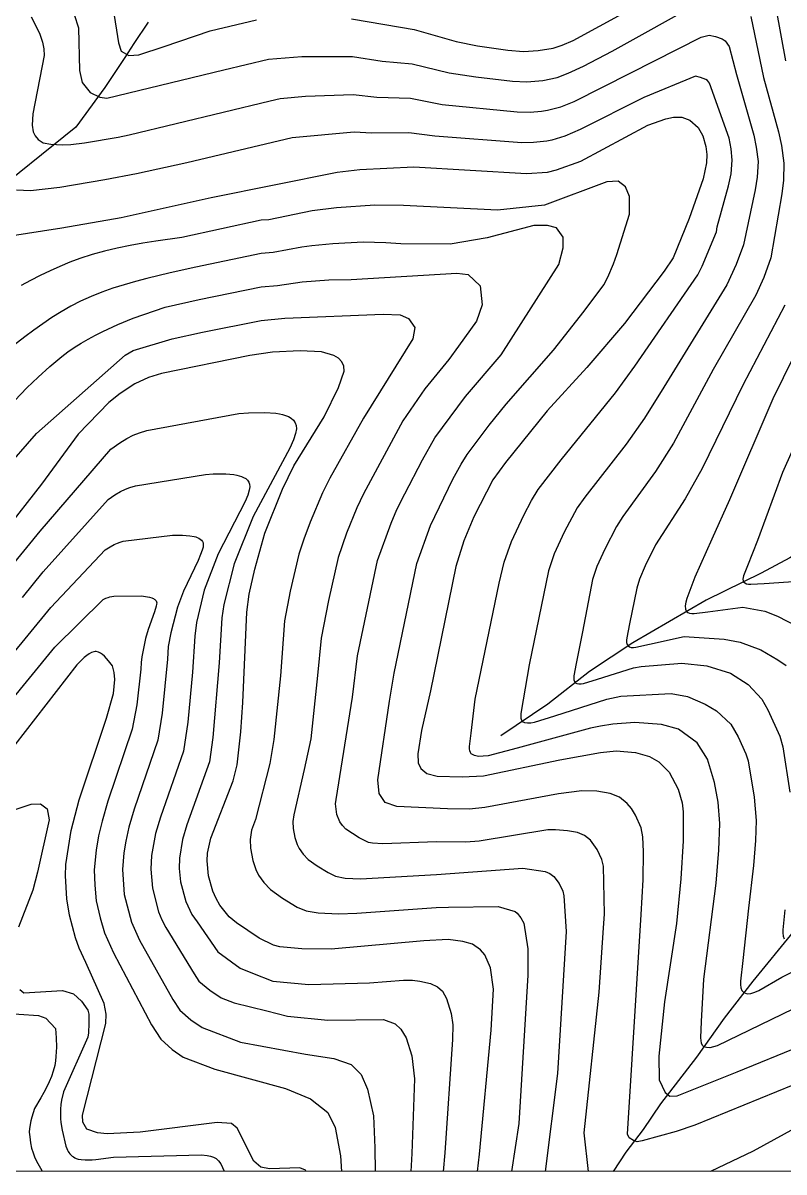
# Model space of a CAD drawing. Extents: x 197794 to 200030, y 561152 to 563931.
# Drawn here: x 198684.9 to 198874.4, y 561152.4 to 561438.2 of the extents above; entities that cross this region are included whole.
import ezdxf

# ---------------------------------------------------------------- set-up
doc = ezdxf.new("R2010")
doc.units = 0
for name, color, linetype in [('E0022112', 5, 'CONTINUOUS'), ('F0017111', 30, 'CONTINUOUS'), ('F0017114', 7, 'CONTINUOUS'), ('H0017334', 7, 'CONTINUOUS')]:
    doc.layers.add(name, color=color, linetype=linetype)

msp = doc.modelspace()

# ---------------------------------------------------------------- linework, layer by layer
at = {"layer": 'E0022112', "flags": 128}
for points in [[(198716.11, 561438.42), (198712.5, 561433.09), (198710.31, 561429.64), (198705.29, 561422.12), (198698.07, 561412.24), (198675.34, 561394.057)], [(198922.29, 561338.83), (198909.45, 561328.35), (198885.7, 561311.67), (198875.85, 561305.17), (198868.71, 561301.31), (198854.98, 561294.66), (198836.74, 561284.03), (198825.93, 561276.85), (198815.58, 561268.73), (198803.89, 561260.91)], [(198876.68, 561212.14), (198866.57, 561199.9), (198859.43, 561190.68), (198852.58, 561180.94), (198843.59, 561169.36), (198839.32, 561162.98), (198835.01, 561157.36), (198831.829, 561152.549)]]:
    msp.add_lwpolyline(points, dxfattribs=at)
at = {"layer": 'F0017111'}
for points, elevation in [([(198871.15, 561448.35), (198874.77, 561428.79)], 430), ([(198697.66, 561440.34), (198698.77, 561436.95), (198699.02, 561426.36), (198699.64, 561423.38), (198701.68, 561420.88), (198704.04, 561419.78), (198705.76, 561419.46), (198734.91, 561426.54), (198746.01, 561429.18), (198754.35, 561429.82), (198766.92, 561429.84), (198774.34, 561428.67), (198781.83, 561428.01), (198790.99, 561425.76), (198797.63, 561424.81), (198806.79, 561423.75), (198810.35, 561423.57), (198814.33, 561423.91), (198817.86, 561424.65), (198820.64, 561425.68), (198824.43, 561427.46), (198831.58, 561431.17), (198853.82, 561443.53)], 435), ([(198707.36, 561441.61), (198708.74, 561433.26), (198709.37, 561431.22), (198711.25, 561430.13), (198713.76, 561430.28), (198720.03, 561432.32), (198731.51, 561436.23), (198743.06, 561438.96)], 430), ([(198686.97, 561439.71), (198689.02, 561435.63), (198689.79, 561433.42), (198690.15, 561431.74), (198690.16, 561430.09), (198687.37, 561415.6), (198687.21, 561412.81), (198687.49, 561411.15), (198687.93, 561410.15), (198688.73, 561409.19), (198689.99, 561408.42), (198691.89, 561408.06), (198694.64, 561407.88), (198696.81, 561407.97), (198700.2, 561408.41), (198708.63, 561409.78), (198711.39, 561410.36), (198746.45, 561418.8), (198748.97, 561419.4), (198755.22, 561419.95), (198767.13, 561420.43), (198773.04, 561419.72), (198781.4, 561419.46), (198789.23, 561417.92), (198807.95, 561416.08), (198811.2, 561416.01), (198813.97, 561416.26), (198815.47, 561416.48), (198818.83, 561417.35), (198822.14, 561418.68), (198836.26, 561425.81), (198853.71, 561434.66), (198855.77, 561435.16), (198857.27, 561434.87), (198858.96, 561434.27), (198859.69, 561433.79), (198860.68, 561432.36), (198862.5, 561425.37), (198866.84, 561410.33), (198867.47, 561407.31), (198867.92, 561403.71), (198867.71, 561399.85), (198867.2, 561396.72), (198864.32, 561383.02), (198862.44, 561378.12), (198860.12, 561373.04), (198844.45, 561347.63), (198839.63, 561339.93), (198835.06, 561333.46), (198824.8, 561320.29), (198822.91, 561317.56), (198819.66, 561311.55), (198817.14, 561306.12), (198815.7, 561301.92), (198810.9, 561278.55), (198809.4, 561269.82), (198808.85, 561266.4), (198808.82, 561265.84), (198808.85, 561265.28), (198809.02, 561264.81), (198809.22, 561264.48), (198809.78, 561264.24), (198810.52, 561264.08), (198811.37, 561264.15), (198812.24, 561264.25), (198817.31, 561265.88), (198830.24, 561270.03), (198833.73, 561270.73), (198846.29, 561271.44), (198850.32, 561270.66), (198854.74, 561268.79), (198857.59, 561267.12), (198861.13, 561263.78), (198862.99, 561260.64), (198864.89, 561256.4), (198865.41, 561254.65), (198866.92, 561245.61), (198867.45, 561239.81), (198867.29, 561234.81), (198866.79, 561228.63), (198865.54, 561218), (198864.1, 561204.97), (198863.57, 561199.87), (198863.55, 561199.04), (198863.64, 561198.21), (198863.9, 561197.54), (198864.37, 561197.06), (198865.19, 561196.75), (198866.11, 561196.79), (198867.13, 561197.12), (198868.1, 561197.58), (198873.85, 561200.86), (198888.98, 561208.33)], 440), ([(198766.71, 561439.26), (198778.91, 561437.18), (198782.27, 561436.56), (198792.75, 561433.61), (198798.1, 561432.55), (198805.63, 561431.43), (198809.5, 561431.12), (198813.2, 561431.33), (198816.89, 561431.96), (198819.14, 561432.69), (198821.85, 561433.85), (198835, 561440.95)], 430), ([(198866.08, 561439.77), (198869.29, 561424.63), (198872.98, 561411.09), (198873.7, 561407.73), (198874.35, 561403.34), (198874.24, 561399.06), (198873.86, 561395.72), (198871.12, 561379.76), (198869.3, 561374.86), (198867.35, 561370.51), (198856.77, 561351.97), (198846.82, 561333.64), (198842.41, 561326.65), (198834.23, 561315.47), (198832.63, 561312.98), (198829.73, 561307.35), (198827.77, 561303.01), (198826.72, 561299.78), (198824.18, 561286.78), (198822.64, 561278.9), (198822.08, 561275.82), (198822.04, 561275.31), (198822.05, 561274.8), (198822.2, 561274.38), (198822.38, 561274.07), (198822.76, 561273.9), (198823.27, 561273.79), (198823.86, 561273.84), (198824.46, 561273.9), (198827.95, 561275), (198836.87, 561277.81), (198838.78, 561278.17), (198848.95, 561278.92), (198855.13, 561278.33), (198861.03, 561276.47), (198865.45, 561273.62), (198868.84, 561269.97), (198870.32, 561267.34), (198873.33, 561260.78), (198874.1, 561258.16), (198875.82, 561246.84)], 435), ([(198876.54, 561192.92), (198863.03, 561186.33), (198857.74, 561183.76), (198856.81, 561183.51), (198855.88, 561183.29), (198855.04, 561183.35), (198854.4, 561183.53), (198854.11, 561183.89), (198853.85, 561184.42), (198853.74, 561185.07), (198853.69, 561185.74), (198853.86, 561189.86), (198854.44, 561200.37), (198857.48, 561224.2), (198858.15, 561232.44), (198858.36, 561239.11), (198858.01, 561244.37), (198857.07, 561249.3), (198855.33, 561255.05), (198852.78, 561259.17), (198848.06, 561262.51), (198843.84, 561263.69), (198837.26, 561264.18), (198831.73, 561263.77), (198828.69, 561263.29), (198826.23, 561262.8), (198807.9, 561257.83), (198800.73, 561255.89), (198799.51, 561255.81), (198798.3, 561255.75), (198797.28, 561256.03), (198796.53, 561256.4), (198796.32, 561256.71), (198796.13, 561257.15), (198796.08, 561257.68), (198796.08, 561258.23), (198796.45, 561261.54), (198797.49, 561270), (198803.44, 561298.83), (198804.68, 561304.06), (198806.52, 561309.24), (198809.6, 561315.74), (198811.52, 561319.4), (198813.18, 561322.14), (198818.86, 561329.53), (198832.43, 561346.22), (198837.21, 561352.8), (198852.88, 561375.57), (198854, 561377.68), (198857.52, 561386.28), (198857.74, 561387.51), (198860.55, 561397.71), (198861.17, 561400.65), (198861.5, 561404.08), (198861.25, 561406.88), (198860.7, 561409.56), (198855.78, 561423.21), (198855.28, 561423.92), (198854.92, 561424.16), (198853.58, 561424.63), (198852.34, 561424.95), (198839.5, 561419.68), (198823.64, 561411.68), (198819.8, 561410.04), (198816.6, 561409.06), (198815.3, 561408.81), (198812.04, 561408.46), (198809.11, 561408.4), (198787.47, 561410.08), (198780.96, 561410.91), (198771.74, 561410.78), (198767.34, 561411.01), (198751.93, 561409.62), (198725.75, 561403.39), (198713.15, 561400.67), (198705.29, 561399.14), (198694.06, 561397.3), (198686.81, 561396.48), (198683.32, 561396.59)], 445), ([(198880.61, 561175.68), (198852.14, 561164.05), (198847.54, 561162.49), (198839.09, 561160.12), (198837.82, 561159.9), (198836.87, 561160.24), (198835.79, 561160.88), (198835.4, 561161.78), (198838.8, 561216.46), (198839.32, 561225.03), (198839.39, 561232.01), (198839.26, 561235.8), (198838.78, 561238.04), (198837.39, 561241.19), (198836.38, 561242.8), (198835.36, 561244.04), (198833.39, 561245.61), (198831.06, 561246.53), (198827.73, 561247.1), (198824.06, 561247.24), (198818.27, 561246.48), (198799.89, 561243.05), (198796.05, 561242.64), (198790.57, 561242.7), (198777.99, 561243.31), (198775.1, 561244.33), (198773.57, 561246.54), (198773.23, 561249.93), (198776.2, 561269.48), (198777.3, 561276.46), (198782.93, 561303.76), (198786.35, 561313.24), (198791.96, 561324.72), (198793.97, 561328.47), (198795.47, 561330.88), (198801.01, 561338.14), (198805.22, 561343.37), (198816.95, 561356.81), (198824.63, 561366.52), (198829.48, 561373.04), (198830.53, 561375), (198831.94, 561378.27), (198832.79, 561380.58), (198835.87, 561390.68), (198835.87, 561395.06), (198834.93, 561397.41), (198833.05, 561398.82), (198830.23, 561398.66), (198814.72, 561392.87), (198803.08, 561391.6), (198779.63, 561392.83), (198772.54, 561392.87), (198762.96, 561392.22), (198756.88, 561391.49), (198746.16, 561389.27), (198744.19, 561389.13), (198724.498, 561384.853), (198718.016, 561383.921), (198714.791, 561383.408), (198711.585, 561382.837), (198708.406, 561382.189), (198705.258, 561381.447), (198702.149, 561380.589), (198699.085, 561379.599), (198696.582, 561378.666), (198694.109, 561377.641), (198691.664, 561376.538), (198689.24, 561375.369), (198686.834, 561374.148), (198684.441, 561372.887)], 455), ([(198825.69, 561152.55), (198824.618, 561162.142), (198828.374, 561197.151), (198829.42, 561213.15), (198829.64, 561216.53), (198829.41, 561228.45), (198829.05, 561230.14), (198827.87, 561232.65), (198826.22, 561234.95), (198824.74, 561236.13), (198822.99, 561236.82), (198820.49, 561237.24), (198817.49, 561237.52), (198815.57, 561237.49), (198798.48, 561234.72), (198795.18, 561234.47), (198787.89, 561234.52), (198774.48, 561234.04), (198771.92, 561234.17), (198770.92, 561234.36), (198768.6, 561235.51), (198765.26, 561237.68), (198764.43, 561238.57), (198763.77, 561239.47), (198763.04, 561241.3), (198762.71, 561243.94), (198762.9, 561245.06), (198766.98, 561270.51), (198768.21, 561280.81), (198773.16, 561304.52), (198776.58, 561313.78), (198778, 561317.14), (198779.99, 561321.06), (198784.39, 561329.5), (198787.48, 561335.04), (198795.1, 561345.3), (198803.92, 561355.66), (198818.33, 561378.16), (198819.42, 561382.23), (198819.42, 561384.89), (198817.7, 561387.24), (198815.51, 561387.86), (198812.06, 561387.86), (198800.47, 561384.73), (198791.23, 561383.17), (198778.95, 561383.26), (198775.24, 561383.51), (198769.59, 561383.65), (198762.02, 561383.27), (198756.81, 561382.75), (198754.35, 561382.44), (198747.24, 561381.08), (198744.19, 561380.83), (198727.95, 561377.46), (198721.538, 561376.032), (198715.79, 561374.632), (198712.937, 561373.887), (198710.111, 561373.088), (198707.319, 561372.217), (198704.571, 561371.256), (198701.875, 561370.187), (198699.239, 561368.991), (198696.823, 561367.742), (198694.461, 561366.381), (198692.145, 561364.925), (198689.867, 561363.39), (198687.62, 561361.79), (198685.395, 561360.143), (198680.985, 561356.77)], 460), ([(198679.937, 561341.124), (198685.865, 561347.414), (198688.707, 561350.102), (198691.596, 561352.719), (198693.073, 561353.98), (198694.578, 561355.196), (198696.119, 561356.359), (198697.7, 561357.461), (198699.417, 561358.55), (198701.179, 561359.571), (198702.98, 561360.532), (198704.813, 561361.445), (198708.552, 561363.163), (198712.342, 561364.802), (198720.31, 561367.53), (198728.78, 561369.4), (198744.19, 561372.53), (198748.32, 561372.89), (198754.44, 561373.84), (198761.08, 561374.32), (198766.64, 561374.42), (198792.92, 561375.94), (198795.74, 561375.62), (198798.72, 561372.81), (198799.19, 561368.11), (198797.78, 561364.04), (198793.3, 561357.77), (198790.89, 561354.51), (198784.97, 561347.22), (198779.49, 561339.2), (198769.65, 561321.04), (198768.04, 561317.57), (198765.47, 561311.26), (198763.39, 561305.28), (198760.96, 561294.55), (198759.12, 561285.17), (198758.27, 561275.89), (198756.58, 561260.12), (198754.88, 561252.48), (198752.36, 561241.22), (198752.07, 561239.54), (198752.14, 561237.87), (198752.58, 561235.59), (198753.15, 561233.89), (198753.67, 561232.84), (198754.65, 561231.48), (198755.91, 561230.16), (198758.14, 561228.55), (198760.9, 561226.9), (198762.75, 561226.02), (198765.15, 561225.51), (198768.98, 561225.32), (198787.84, 561226.36), (198809.39, 561227.95), (198814.92, 561227.1), (198816.09, 561226.65), (198817.07, 561225.86), (198818.36, 561224.12), (198819.32, 561222.23), (198819.56, 561221.11), (198820.13, 561212.22), (198817.956, 561176.896), (198814.918, 561152.551)], 465), ([(198874.59, 561367.98), (198864.13, 561348.07), (198854.01, 561327.35), (198849.76, 561319.83), (198842.35, 561308.4), (198839.79, 561303.16), (198838.39, 561299.89), (198837.74, 561297.65), (198835.89, 561288.72), (198835.21, 561285.22), (198835.17, 561284.64), (198835.18, 561284.07), (198835.34, 561283.58), (198835.54, 561283.23), (198835.88, 561283.05), (198836.35, 561282.89), (198836.92, 561282.89), (198837.49, 561282.91), (198840.88, 561283.66), (198849.55, 561285.59), (198859.46, 561284.91), (198863.48, 561284.22), (198868.59, 561282.26), (198872.82, 561279.82), (198874.91, 561278.37)], 430), ([(198679.927, 561326.451), (198688.255, 561336.095), (198710.352, 561355.578), (198712.37, 561356.69), (198722.02, 561359.67), (198729.6, 561361.33), (198744.2, 561364.23), (198750.13, 561364.79), (198774.6, 561365.76), (198778.83, 561365.61), (198780.86, 561364.67), (198782.43, 561362.47), (198781.96, 561359.66), (198769.68, 561339.92), (198761.3, 561324.94), (198759.49, 561321.36), (198756.4, 561314.01), (198754.82, 561309.82), (198753.63, 561306.04), (198751.44, 561296.88), (198750.03, 561289.52), (198749.04, 561275.82), (198747.4, 561259.95), (198746.39, 561254.01), (198742.77, 561240.06), (198741.82, 561237.39), (198741.44, 561235.14), (198741.53, 561232.91), (198742.11, 561229.88), (198742.87, 561227.6), (198743.56, 561226.21), (198744.87, 561224.4), (198746.55, 561222.64), (198749.53, 561220.49), (198753.21, 561218.28), (198755.43, 561217.32), (198758.38, 561216.85), (198763.49, 561216.6), (198768.06, 561216.75), (198787.78, 561218.2), (198790.82, 561218.3), (198803.21, 561218.4), (198807.43, 561217.16), (198807.92, 561216.77), (198808.84, 561215.58), (198809.59, 561214.32), (198810.63, 561207.92), (198810.58, 561201.33), (198808.361, 561164.457), (198806.536, 561152.552)], 470), ([(198681.85, 561302.746), (198689.179, 561311.828), (198706.803, 561332.159), (198708.997, 561333.743), (198710.791, 561334.85), (198712.376, 561335.664), (198713.893, 561336.289), (198715.749, 561336.851), (198738.626, 561341.049), (198741.053, 561341.235), (198745.152, 561341.295), (198747.85, 561341.125), (198748.752, 561340.998), (198749.536, 561340.824), (198750.286, 561340.588), (198751.005, 561340.282), (198751.668, 561339.889), (198752.237, 561339.386), (198752.672, 561338.775), (198752.936, 561338.066), (198752.987, 561337.208), (198752.786, 561336.079), (198752.277, 561334.533), (198751.386, 561332.424), (198742.188, 561315.417), (198737.479, 561303.696), (198734.96, 561293.512), (198734.405, 561290.199), (198733.721, 561279.063), (198732.215, 561260.439), (198731.33, 561254.39), (198725.73, 561238.71), (198724.61, 561235.08), (198723.85, 561230.48), (198723.84, 561227.85), (198724.11, 561224.53), (198725.44, 561219.66), (198726.96, 561216.41), (198728.27, 561214.6), (198733.39, 561207.12), (198739, 561203.13), (198742.06, 561201.84), (198747.13, 561199.88), (198756.05, 561199.07), (198771.16, 561199.45), (198779.65, 561200.14), (198781.88, 561200.14), (198783.74, 561199.9), (198786.37, 561199.25), (198788.11, 561198.42), (198789.35, 561197.38), (198790.36, 561195.59), (198791.53, 561191.85), (198791.91, 561188.99), (198791.88, 561185.33), (198789.95, 561157.127), (198789.555, 561152.555)], 480), ([(198876.38, 561331.76), (198873.99, 561326.38), (198867.79, 561309.5), (198865.28, 561303.17), (198864.32, 561300.68), (198864.21, 561300.26), (198864.15, 561299.83), (198864.2, 561299.46), (198864.3, 561299.17), (198864.6, 561298.95), (198865.02, 561298.73), (198865.55, 561298.65), (198866.09, 561298.58), (198869.4, 561298.79), (198877.85, 561299.34)], 420), ([(198684.809, 561295.291), (198689.976, 561301.663), (198706.1, 561319.645), (198707.805, 561320.827), (198709.189, 561321.644), (198710.406, 561322.238), (198711.564, 561322.689), (198712.958, 561323.084), (198730.397, 561325.927), (198732.254, 561326.034), (198735.381, 561326.017), (198737.449, 561325.846), (198738.139, 561325.736), (198738.736, 561325.594), (198739.306, 561325.407), (198739.853, 561325.167), (198740.359, 561324.861), (198740.796, 561324.475), (198741.134, 561324.007), (198741.344, 561323.464), (198741.397, 561322.812), (198741.264, 561321.957), (198740.907, 561320.786), (198740.27, 561319.186), (198733.518, 561306.119), (198730.021, 561297.078), (198728.139, 561289.063), (198727.669, 561285.643), (198727.147, 561276.719), (198725.935, 561264.286), (198724.92, 561257.11), (198719.17, 561240.68), (198717.94, 561236.6), (198716.95, 561231.13), (198716.77, 561227.75), (198717.13, 561222.98), (198718.69, 561217.08), (198719.53, 561215.15), (198720.46, 561213.23), (198727.52, 561201.67), (198728.69, 561199.89), (198731.47, 561197.66), (198734.26, 561195.74), (198737.49, 561194.46), (198745.65, 561192.47), (198750.74, 561191.17), (198760.81, 561190.19), (198774.66, 561190.3), (198777.59, 561189.22), (198779, 561187.92), (198780.29, 561185.76), (198781.7, 561181.32), (198782.35, 561175.58), (198781.712, 561156.979), (198781.439, 561152.556)], 485), ([(198681.349, 561279.975), (198691.842, 561292.825), (198705.386, 561307.133), (198706.606, 561307.914), (198707.583, 561308.44), (198708.415, 561308.812), (198709.125, 561309.073), (198709.863, 561309.267), (198722.153, 561310.81), (198724.6, 561310.809), (198726.422, 561310.659), (198727.525, 561310.477), (198727.935, 561310.367), (198728.324, 561310.227), (198728.699, 561310.053), (198729.049, 561309.836), (198729.353, 561309.565), (198729.593, 561309.24), (198729.75, 561308.865), (198729.805, 561308.419), (198729.74, 561307.837), (198729.533, 561307.042), (198729.15, 561305.952), (198728.543, 561304.492), (198724.845, 561296.83), (198723.417, 561292.916), (198721.706, 561286.508), (198721.093, 561283.071), (198720.909, 561279.926), (198719.608, 561266.497), (198718.5, 561259.83), (198712.62, 561242.64), (198711.27, 561238.13), (198710.5, 561234.71), (198710.06, 561231.79), (198709.7, 561227.64), (198710.15, 561221.42), (198711.94, 561214.5), (198713.97, 561210.06), (198722.22, 561195.33), (198723.98, 561192.66), (198726.74, 561190.27), (198729.52, 561188.35), (198739.05, 561184.72), (198755.28, 561181.73), (198762.31, 561180.64), (198766.64, 561179.13), (198769.13, 561176.64), (198770.65, 561172.96), (198772.17, 561166.36), (198772.539, 561158.41), (198772.564, 561152.557)], 490), ([(198680.978, 561268.467), (198692.836, 561282.919), (198704.866, 561294.761), (198705.557, 561295.091), (198706.103, 561295.301), (198706.573, 561295.439), (198707.017, 561295.532), (198707.559, 561295.596), (198714.401, 561295.703), (198714.898, 561295.643), (198716.39, 561295.367), (198716.972, 561295.205), (198717.19, 561295.123), (198717.397, 561295.026), (198717.598, 561294.912), (198717.785, 561294.776), (198717.949, 561294.614), (198718.081, 561294.424), (198718.171, 561294.209), (198718.211, 561293.954), (198718.195, 561293.622), (198718.115, 561293.166), (198717.698, 561291.701), (198716.074, 561287.317), (198715.441, 561285.124), (198714.524, 561280.564), (198714.378, 561279.13), (198714.297, 561277.45), (198713.3, 561268.58), (198712.09, 561262.55), (198706.06, 561244.61), (198704.6, 561239.65), (198703.73, 561236.03), (198703.17, 561232.44), (198702.63, 561227.54), (198702.77, 561223.78), (198703.17, 561219.87), (198704.13, 561215.58), (198705.19, 561211.92), (198707.47, 561206.89), (198716.93, 561188.99), (198719.27, 561185.43), (198722.02, 561182.88), (198724.79, 561180.96), (198732.67, 561177.99), (198750.3, 561173.18), (198756.47, 561170.58), (198760.8, 561167.22), (198762.64, 561163.44), (198763.94, 561156.4), (198764.177, 561152.558)], 495), ([(198681.712, 561242.114), (198687.001, 561243.925), (198689.323, 561243.988), (198690.951, 561242.759), (198691.424, 561239.998), (198688.576, 561226.938), (198687.347, 561222.504), (198683.845, 561213.332)], 505), ([(198874.53, 561217.63), (198874.06, 561212.66), (198874.05, 561211.85), (198874.14, 561211.05), (198874.4, 561210.4)], 435), ([(198684.127, 561197.813), (198685.13, 561196.935), (198694.758, 561197.555), (198697.47, 561196.706), (198699.477, 561194.909), (198701.055, 561192.658), (198701.348, 561191.657), (198701.311, 561189.341), (198701.203, 561187.046), (198701.1, 561185.913), (198694.987, 561172.315), (198694.491, 561170.227), (198694.342, 561169.176), (198694.255, 561167.992), (198694.27, 561165.669), (198694.351, 561164.722), (198694.667, 561162.76), (198695.613, 561158.859), (198695.817, 561158.243), (198695.991, 561157.86), (198696.174, 561157.524), (198696.372, 561157.204), (198696.591, 561156.906), (198696.851, 561156.629), (198697.155, 561156.374), (198697.483, 561156.146), (198697.817, 561155.943), (198698.172, 561155.76), (198698.649, 561155.602), (198699.409, 561155.484), (198700.412, 561155.415), (198702.152, 561155.404), (198703.023, 561155.479), (198707.417, 561156.099), (198729.342, 561156.625), (198730.811, 561156.535), (198731.628, 561156.374), (198732.365, 561156.117), (198733.04, 561155.725), (198733.624, 561155.18), (198734.148, 561154.409), (198735.015, 561152.562)], 505), ([(198678.873, 561191.965), (198688.807, 561191.329), (198690.616, 561190.648), (198693.056, 561188.111), (198693.183, 561185.767), (198693.235, 561183.44), (198693.21, 561182.289), (198693.137, 561181.148), (198693.008, 561180.021), (198692.814, 561178.91), (198692.46, 561177.511), (198691.999, 561176.138), (198691.445, 561174.787), (198690.815, 561173.454), (198690.123, 561172.135), (198689.385, 561170.827), (198687.832, 561168.23), (198687.088, 561166.06), (198686.863, 561165.123), (198686.531, 561163.25), (198686.501, 561162.324), (198686.59, 561161.117), (198686.79, 561159.685), (198687.073, 561158.329), (198687.42, 561157.175), (198687.827, 561156.135), (198688.321, 561155.088), (198689.635, 561152.799), (198689.793, 561152.568)], 510), ([(198895.852, 561173.546), (198866.712, 561157.557), (198856.081, 561152.546)], 460)]:
    msp.add_lwpolyline(points, dxfattribs=dict(at, elevation=elevation))
at = {"layer": 'F0017114'}
for points, elevation in [([(198681.26, 561385.19), (198694.57, 561387.21), (198709.35, 561389.78), (198731.81, 561394.82), (198763.11, 561401.09), (198768.76, 561401.74), (198782.2, 561402.45), (198810.27, 561400.73), (198815.51, 561401.09), (198817.74, 561401.63), (198823.81, 561403.84), (198840.5, 561412.74), (198844.96, 561414.36), (198846.82, 561414.78), (198848.91, 561414.73), (198850.88, 561414.05), (198852.98, 561412.18), (198854.18, 561410.13), (198854.93, 561407.46), (198855.12, 561405.46), (198855.03, 561403.44), (198854.24, 561399.44), (198850.72, 561389.54), (198846.74, 561379.74), (198844.56, 561376.46), (198834.63, 561363.43), (198825.31, 561352.49), (198815.41, 561341.7), (198805.03, 561328.88), (198801.89, 561324.55), (198797.17, 561315.32), (198794.63, 561309.39), (198792.7, 561303.01), (198786.39, 561272.1), (198784.1, 561262.24), (198783.18, 561256.4), (198783.3, 561254.15), (198783.98, 561252.73), (198785.47, 561251.49), (198788, 561250.84), (198794.22, 561250.7), (198799.6, 561250.91), (198818.57, 561254.93), (198828.72, 561256.76), (198832.55, 561257.16), (198837.39, 561256.74), (198840.87, 561255.74), (198843.22, 561254.44), (198845.79, 561251.81), (198848.02, 561247.63), (198848.99, 561244.26), (198849.23, 561242.02), (198849.3, 561234.8), (198848.71, 561225.35), (198847.63, 561214.2), (198844.63, 561194.75), (198843.22, 561181.18), (198843.29, 561175.31), (198844.8, 561172.14), (198845.94, 561171.29), (198847.75, 561171.38), (198862.71, 561177.32), (198878.52, 561183.81)], 450), ([(198881.82, 561365.45), (198871.55, 561344.72), (198860.77, 561319.55), (198856.37, 561309.82), (198852.17, 561300.31), (198850.14, 561295.02), (198849.9, 561294.12), (198849.76, 561293.22), (198849.88, 561292.41), (198850.09, 561291.81), (198850.42, 561291.6), (198850.87, 561291.4), (198851.42, 561291.35), (198851.99, 561291.32), (198855.39, 561291.76), (198864.1, 561292.89), (198869.55, 561291.86), (198872.73, 561290.65), (198877.54, 561288.13)], 425), ([(198798.04, 561152.553), (198798.55, 561156.81), (198801.49, 561187.71), (198802.09, 561197.87), (198801.3, 561203.21), (198799.87, 561206.42), (198798.78, 561207.68), (198796.78, 561209.03), (198794.41, 561209.75), (198790.75, 561210.19), (198784.7, 561209.89), (198761.67, 561207.81), (198754.31, 561207.94), (198748.9, 561208.43), (198747.31, 561208.82), (198743.73, 561210.53), (198738.1, 561214.35), (198736.27, 561215.88), (198733.92, 561218.76), (198732.99, 561220.4), (198732.19, 561222.24), (198731.09, 561226.08), (198730.74, 561229.83), (198730.87, 561231.66), (198731.69, 561235.44), (198737.25, 561249.65), (198738.24, 561253.68), (198739.14, 561261.89), (198739.64, 561269.17), (198740.65, 561291.66), (198741.22, 561296.1), (198742.61, 561302.32), (198745.11, 561311.27), (198749.54, 561322.24), (198752.37, 561328.06), (198759.88, 561340.19), (198763.5, 561347.52), (198764.89, 561351.59), (198764.78, 561352.82), (198764.28, 561353.9), (198763.43, 561354.81), (198762.29, 561355.52), (198759.21, 561356.42), (198753.96, 561356.68), (198747, 561356.35), (198741.4, 561355.51), (198719.43, 561351.03), (198716.19, 561350.03), (198712.75, 561348.45), (198709.08, 561346.02), (198706.27, 561343.76), (198698.675, 561335.947), (198689.539, 561323.477), (198680.288, 561311.734)], 475), ([(198755.425, 561152.559), (198755.276, 561152.832), (198753.82, 561153.41), (198746.296, 561153.162), (198744.173, 561153.615), (198742.354, 561155.089), (198738.221, 561163.312), (198736.864, 561164.438), (198733.231, 561164.736), (198714.134, 561162.311), (198705.844, 561161.918), (198703.441, 561162.108), (198700.854, 561163.028), (198699.805, 561164.805), (198699.779, 561166.548), (198705.547, 561189.323), (198705.605, 561191.626), (198705.124, 561194.343), (198700.585, 561204.537), (198698.9, 561208.07), (198697.98, 561210.6), (198696.52, 561216.26), (198695.86, 561220.36), (198695.52, 561226.04), (198695.6, 561228.84), (198696.96, 561237.35), (198698.9, 561245), (198705.68, 561265.27), (198707.49, 561271.39), (198707.82, 561274.91), (198707.65, 561276.64), (198707.22, 561278.32), (198706.229, 561279.569), (198705.229, 561280.671), (198704.723, 561281.121), (198704.212, 561281.478), (198703.694, 561281.726), (198703.169, 561281.845), (198702.879, 561281.85), (198702.588, 561281.814), (198701.998, 561281.631), (198701.4, 561281.317), (198700.796, 561280.894), (198700.187, 561280.384), (198699.574, 561279.808), (198698.341, 561278.549), (198682.873, 561258.641)], 500)]:
    msp.add_lwpolyline(points, dxfattribs=dict(at, elevation=elevation))
at = {"layer": 'H0017334', "flags": 128}
msp.add_lwpolyline([(197794.53, 563927.44), (200000, 563927.14), (200000, 561152.39), (197793.79, 561152.69)], close=True, dxfattribs=at)

doc.saveas('drawing.dxf')
